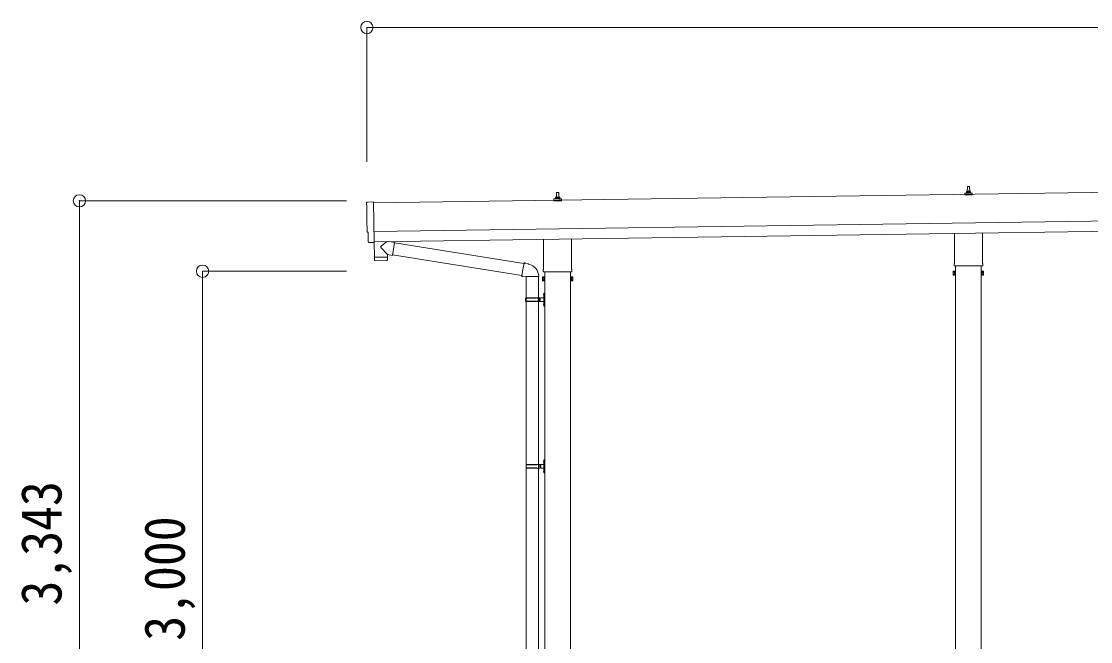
# Model space of a CAD drawing. Units: millimetres at full size, sheet at 1:60. Extents: x -16864 to 16864, y -11640 to 11640.
# Drawn here: x -563 to 4642, y -5898 to -2876 of the extents above; entities that cross this region are included whole.
import ezdxf
from ezdxf.enums import TextEntityAlignment as Align

# ---------------------------------------------------------------- set-up
doc = ezdxf.new("R2010")
doc.units = ezdxf.units.MM
doc.header["$LTSCALE"] = 60
doc.header["$PDMODE"] = 32
doc.header["$PDSIZE"] = 60
for name, color, linetype, lineweight in [('0-2_TEXT1', 4, 'Continuous', 9), ('0-8_TABLE1', 6, 'Continuous', 9), ('0-9_DIM1', 7, 'Continuous', 9)]:
    doc.layers.add(name, color=color, linetype=linetype, lineweight=lineweight)
doc.styles.add('ＭＳ ゴシック', font='')
doc.styles.get('ＭＳ ゴシック').set_extended_font_data('MS Gothic')

msp = doc.modelspace()

# ---------------------------------------------------------------- linework, layer by layer
at = {"layer": '0-2_TEXT1'}
for p, q in [((6687.12, -3681.28), (1151.66, -3760.36)), ((4041.36, -3706.14), (4042.09, -3682.62)), ((4043.09, -3681.64), (4051.64, -3681.64)), ((4052.64, -3682.62), (4053.36, -3706.14)), ((2029.11, -3750.22), (2029.11, -3742.5)), ((2029.49, -3741.72), (2065.23, -3741.72)), ((2029.88, -3741.53), (2036.6, -3739.9)), ((2036.98, -3739.72), (2057.74, -3739.72)), ((2037.36, -3738.93), (2037.36, -3734.72)), ((2038.36, -3734.72), (2056.36, -3734.72)), ((2041.36, -3734.72), (2042.09, -3711.19)), ((2043.09, -3710.22), (2051.64, -3710.22)), ((2052.64, -3711.19), (2053.36, -3734.72)), ((2057.36, -3738.93), (2057.36, -3734.72)), ((2064.85, -3741.53), (2058.13, -3739.9)), ((2065.61, -3750.22), (2065.61, -3742.5)), ((4029.11, -3721.64), (4029.11, -3713.93)), ((4065.61, -3721.64), (4029.11, -3721.64)), ((4029.49, -3713.14), (4065.23, -3713.14)), ((4029.88, -3712.96), (4036.6, -3711.33)), ((4036.98, -3711.14), (4057.74, -3711.14)), ((4037.36, -3710.36), (4037.36, -3706.14)), ((4038.36, -3706.14), (4056.36, -3706.14)), ((4057.36, -3710.36), (4057.36, -3706.14)), ((4064.85, -3712.96), (4058.13, -3711.33)), ((4065.61, -3721.64), (4065.61, -3713.93)), ((2065.61, -3750.22), (2029.11, -3750.22)), ((1153.66, -3900.34), (6689.12, -3821.27)), ((1154.37, -3950.34), (6689.84, -3871.26)), ((1134.79, -3954.39), (1127.87, -3954.13)), ((1978.75, -4084.2), (1978.75, -3938.56)), ((2115.35, -3936.61), (2115.35, -4084.2)), ((3978.75, -4055.63), (3978.75, -3909.99)), ((4115.35, -3908.04), (4115.35, -4055.63)), ((3977.05, -4064.4), (3977.05, -4058.9)), ((4117.05, -4058.9), (4117.05, -4064.4)), ((1977.05, -4092.97), (1977.05, -4087.47)), ((2114.99, -4096.47), (1979.12, -4096.47)), ((1984.55, -4096.47), (1984.55, -7593.97)), ((2109.55, -7593.97), (2109.55, -4096.47)), ((2117.05, -4087.47), (2117.05, -4092.97)), ((3973.05, -4093.9), (3973.81, -4092.59)), ((3973.05, -4093.9), (3973.05, -4110.9)), ((3973.05, -4110.9), (3973.81, -4112.22)), ((3980.05, -4097.5), (3973.81, -4097.5)), ((3980.05, -4107.31), (3973.81, -4107.31)), ((4114.99, -4067.9), (3979.12, -4067.9)), ((3982.55, -4111.6), (3980.05, -4111.6)), ((3984.55, -4067.9), (3984.55, -7593.97)), ((4109.55, -7593.97), (4109.55, -4067.9)), ((4111.55, -4111.6), (4114.05, -4111.6)), ((4114.05, -4097.5), (4120.3, -4097.5)), ((4114.05, -4107.31), (4120.3, -4107.31)), ((4121.05, -4093.9), (4120.3, -4092.59)), ((4121.05, -4110.9), (4120.3, -4112.22)), ((4121.05, -4093.9), (4121.05, -4110.9)), ((1973.05, -4122.47), (1973.81, -4121.16)), ((1973.05, -4122.47), (1973.05, -4139.47)), ((1973.05, -4139.47), (1973.81, -4140.79)), ((1980.05, -4126.07), (1973.81, -4126.07)), ((1980.05, -4135.88), (1973.81, -4135.88)), ((1980.05, -4140.79), (1973.81, -4140.79)), ((1982.55, -4140.17), (1980.05, -4140.17)), ((2111.55, -4140.17), (2114.05, -4140.17)), ((2114.05, -4126.07), (2120.3, -4126.07)), ((2114.05, -4135.88), (2120.3, -4135.88)), ((2114.05, -4140.79), (2120.3, -4140.79)), ((2121.05, -4122.47), (2120.3, -4121.16)), ((2121.05, -4139.47), (2120.3, -4140.79)), ((2121.05, -4122.47), (2121.05, -4139.47)), ((3980.05, -4112.22), (3973.81, -4112.22)), ((4114.05, -4112.22), (4120.3, -4112.22))]:
    msp.add_line(p, q, dxfattribs=at)
for points in [[(1120.04, -3757.37), (1151.58, -3755.27), (1154.41, -3953.11)], [(1124.99, -3951.17), (1124.32, -3904.15), (1123.72, -3904.16)], [(1135.53, -3954.1), (1136.19, -3953.46), (1154.43, -3954.11)], [(3980.05, -4112.22), (3980.05, -4092.59), (3973.81, -4092.59)], [(3980.05, -4111.6), (3980.05, -4093.2), (3982.55, -4093.2)], [(4114.05, -4111.6), (4114.05, -4093.2), (4111.55, -4093.2)], [(4114.05, -4112.22), (4114.05, -4092.59), (4120.3, -4092.59)], [(1980.05, -4140.79), (1980.05, -4121.16), (1973.81, -4121.16)], [(1980.05, -4140.17), (1980.05, -4121.77), (1982.55, -4121.77)], [(2114.05, -4140.17), (2114.05, -4121.77), (2111.55, -4121.77)], [(2114.05, -4140.79), (2114.05, -4121.16), (2120.3, -4121.16)]]:
    msp.add_lwpolyline(points, dxfattribs=at)
for points in [[(3982.55, -4112.9), (3982.55, -4091.9), (3984.55, -4091.9), (3984.55, -4112.9)], [(4111.55, -4112.9), (4111.55, -4091.9), (4109.55, -4091.9), (4109.55, -4112.9)], [(1982.55, -4141.47), (1982.55, -4120.47), (1984.55, -4120.47), (1984.55, -4141.47)], [(2111.55, -4141.47), (2111.55, -4120.47), (2109.55, -4120.47), (2109.55, -4141.47)]]:
    msp.add_lwpolyline(points, close=True, dxfattribs=at)
for centre, radius, start, end in [((4043.09, -3682.64), 1, 90, 178.60509), ((4051.64, -3682.64), 1, 1.39491, 90), ((2030.11, -3742.5), 1, 103.62699, 180), ((2036.36, -3738.93), 1, 283.62699, 0), ((2041.45, -3735.35), 4.13, 90, 171.17633), ((2038.36, -3735.72), 1, 90, 180), ((2043.09, -3711.22), 1, 90, 178.60509), ((2050.7, -3734.72), 4.83, 133.60282, 180), ((2044.03, -3734.72), 4.83, 0, 46.39718), ((2051.64, -3711.22), 1, 1.39491, 90), ((2053.28, -3735.35), 4.13, 8.82367, 90), ((2056.36, -3735.72), 1, 0, 90), ((2058.36, -3738.93), 1, 180, 256.37301), ((2064.61, -3742.5), 1, 0, 76.37301), ((4030.11, -3713.93), 1, 103.62699, 180), ((4036.36, -3710.36), 1, 283.62699, 0), ((4041.45, -3706.78), 4.13, 90, 171.17633), ((4038.36, -3707.14), 1, 90, 180), ((4050.7, -3706.14), 4.83, 133.60282, 180), ((4044.03, -3706.14), 4.83, 0, 46.39718), ((4053.28, -3706.78), 4.13, 8.82367, 90), ((4056.36, -3707.14), 1, 0, 90), ((4058.36, -3710.36), 1, 180, 256.37301), ((4064.61, -3713.93), 1, 0, 76.37301), ((3981.05, -4058.9), 4, 125.09963, 180), ((4113.05, -4058.9), 4, 0, 54.90037), ((1981.05, -4087.47), 4, 125.09963, 180), ((1981.05, -4092.97), 4, 180, 194.47751), ((1981.05, -4092.97), 4, 194.47751, 241.04498), ((2113.05, -4092.97), 4, 298.95502, 345.52249), ((2113.05, -4087.47), 4, 0, 54.90037), ((2113.05, -4092.97), 4, 345.52249, 0), ((3977.4, -4095.04), 4.34, 145.61575, 214.38425), ((3989.3, -4102.4), 16.24, 162.41205, 197.58795), ((3977.4, -4109.76), 4.34, 145.61575, 214.38425), ((3981.05, -4064.4), 4, 180, 194.47751), ((3981.05, -4064.4), 4, 194.47751, 241.04498), ((4113.05, -4064.4), 4, 298.95502, 345.52249), ((4113.05, -4064.4), 4, 345.52249, 0), ((4104.81, -4102.4), 16.24, 342.41205, 17.58795), ((4116.71, -4095.04), 4.34, 325.61575, 34.38425), ((4116.71, -4109.76), 4.34, 325.61575, 34.38425), ((1977.4, -4123.61), 4.34, 145.61575, 214.38425), ((1989.3, -4130.97), 16.24, 162.41205, 197.58795), ((1977.4, -4138.34), 4.34, 145.61575, 214.38425), ((2104.81, -4130.97), 16.24, 342.41205, 17.58795), ((2116.71, -4123.61), 4.34, 325.61575, 34.38425), ((2116.71, -4138.34), 4.34, 325.61575, 34.38425)]:
    msp.add_arc(centre, radius, start, end, dxfattribs=at)
for centre, major_axis, ratio, start_param, end_param in [((1120.24, -3760.37), (-3, -0.04), 0.99863, 4.7647489, 6.2979817), ((-3644.13, -3898.86), (4762.89, 68.04), 0.99863, 6.2686928, 6.2979817), ((1123.65, -3899.76), (-4.41, -0.06), 0.99863, 6.2686928, 7.8539816), ((1127.99, -3951.12), (-2.15, -2.1), 0.9974, 5.5252311, 7.0411395), ((1134.84, -3953.39), (-0.717, -0.7), 0.9974, 0.7579542, 1.5707963)]:
    msp.add_ellipse(centre, major_axis=major_axis, ratio=ratio, start_param=start_param, end_param=end_param, dxfattribs=at)
at = {"layer": '0-8_TABLE1'}
for p, q in [((1119.05, -2906.34), (1119.05, -3560.66)), ((12978.05, -2906.34), (1119.05, -2906.34)), ((-280.95, -3750.68), (1019.75, -3750.68)), ((-280.95, -3750.68), (-280.95, -7093.97)), ((319.05, -4093.97), (1019.75, -4093.97)), ((319.05, -4093.97), (319.05, -7093.97))]:
    msp.add_line(p, q, dxfattribs=at)
for p in [(1119.05, -2906.34), (-280.95, -3750.68), (319.05, -4093.97)]:
    msp.add_point(p, dxfattribs=at)
at = {"layer": '0-9_DIM1'}
for p, q in [((1154.41, -3953.11), (1154.43, -3954.11)), ((1215.82, -3949.46), (1188.17, -3971.97)), ((1253.44, -3953.47), (1227.6, -3949.29)), ((1253.44, -3953.47), (1243.27, -4016.35)), ((1253.14, -3955.3), (1883.49, -4055.66)), ((1218.86, -4012.41), (1187.99, -3979.3)), ((1155.06, -4026.34), (1155.47, -4039.38)), ((1216.05, -4041.47), (1158.51, -4042.29)), ((1159.54, -4025.27), (1159.57, -4026.27)), ((1214.54, -4024.49), (1214.53, -4025.49)), ((1218.86, -4012.41), (1243.27, -4016.35)), ((1218.86, -4012.41), (1219.04, -4024.42)), ((1243.57, -4014.53), (1873.07, -4114.75)), ((1883.81, -4053.84), (1878.28, -4085.2)), ((1883.81, -4053.84), (1884.96, -4051.86)), ((1884.96, -4051.86), (1888.52, -4052.49)), ((1888.52, -4052.49), (1888.93, -4054.83)), ((1903.45, -4057.66), (1905.13, -4059.29)), ((1905.13, -4059.29), (1907.25, -4059.73)), ((1872.75, -4116.57), (1878.28, -4085.2)), ((1872.75, -4116.57), (1873.15, -4118.82)), ((1872.75, -4116.57), (1877.9, -4117.39)), ((1873.15, -4118.82), (1876.71, -4119.45)), ((1876.71, -4119.45), (1877.9, -4117.39)), ((1877.9, -4117.39), (1892.51, -4119.7)), ((1892.51, -4119.7), (1894.71, -4118.72)), ((1955.01, -4119.11), (1893.83, -4119.11)), ((1894.55, -4119.11), (1894.55, -4223.11)), ((1954.55, -4119.11), (1954.55, -4223.11)), ((1978.25, -4205.96), (1980.3, -4206.96)), ((1979.52, -4203.96), (1980.15, -4203.96)), ((1979.52, -4203.96), (1979.52, -4212.26)), ((1979.52, -4212.26), (1980.15, -4212.26)), ((1980.15, -4203.96), (1980.15, -4212.26)), ((1980.15, -4203.96), (1980.55, -4204.36)), ((1980.15, -4212.26), (1980.55, -4211.86)), ((1980.3, -4206.96), (1980.91, -4208.11)), ((1980.55, -4200.11), (1983.55, -4198.61)), ((1980.55, -4200.11), (1980.55, -4232.11)), ((1980.55, -4204.36), (1980.55, -4211.86)), ((1983.55, -4198.61), (1983.55, -4232.11)), ((1983.55, -4198.61), (1984.55, -4198.61)), ((1984.55, -4198.61), (1984.55, -4232.11)), ((1891.55, -4225.11), (1941.89, -4225.11)), ((1891.55, -4239.11), (1941.89, -4239.11)), ((1892.55, -4223.11), (1978.55, -4223.11)), ((1892.55, -4223.11), (1892.55, -4225.11)), ((1892.55, -4241.11), (1892.55, -4239.11)), ((1892.55, -4241.11), (1978.55, -4241.11)), ((1894.55, -4222.89), (1894.55, -5934.97)), ((1951.55, -4223.11), (1951.55, -4227.61)), ((1951.55, -4227.61), (1953.55, -4227.61)), ((1951.55, -4241.11), (1951.55, -4236.61)), ((1951.55, -4236.61), (1953.55, -4236.61)), ((1953.55, -4227.61), (1953.55, -4232.11)), ((1953.55, -4236.61), (1953.55, -4232.11)), ((1954.55, -4222.89), (1954.55, -5934.97)), ((1959.55, -4223.11), (1959.55, -4232.11)), ((1959.55, -4227.61), (1962.55, -4227.61)), ((1959.55, -4241.11), (1959.55, -4232.11)), ((1959.55, -4236.61), (1962.55, -4236.61)), ((1962.55, -4227.61), (1962.55, -4232.11)), ((1962.55, -4236.61), (1962.55, -4232.11)), ((1978.25, -4253.96), (1980.3, -4254.96)), ((1979.52, -4251.96), (1980.15, -4251.96)), ((1979.52, -4251.96), (1979.52, -4260.26)), ((1979.52, -4260.26), (1980.15, -4260.26)), ((1980.15, -4251.96), (1980.15, -4260.26)), ((1980.15, -4251.96), (1980.55, -4252.36)), ((1980.15, -4260.26), (1980.55, -4259.86)), ((1980.3, -4254.96), (1980.91, -4256.11)), ((1980.55, -4264.11), (1980.55, -4232.11)), ((1980.55, -4252.36), (1980.55, -4259.86)), ((1980.55, -4264.11), (1983.55, -4265.61)), ((1983.55, -4265.61), (1983.55, -4232.11)), ((1983.55, -4265.61), (1984.55, -4265.61)), ((1984.55, -4265.61), (1984.55, -4232.11)), ((1894.05, -5036.97), (1944.39, -5036.97)), ((1895.05, -5034.97), (1895.05, -5036.97)), ((1895.05, -5034.97), (1978.55, -5034.97)), ((1954.05, -5034.97), (1954.05, -5039.47)), ((1954.05, -5039.47), (1956.05, -5039.47)), ((1954.05, -5052.97), (1954.05, -5048.47)), ((1954.05, -5048.47), (1956.05, -5048.47)), ((1956.05, -5039.47), (1956.05, -5043.97)), ((1956.05, -5048.47), (1956.05, -5043.97)), ((1962.05, -5034.97), (1962.05, -5043.97)), ((1962.05, -5039.47), (1965.05, -5039.47)), ((1962.05, -5052.97), (1962.05, -5043.97)), ((1962.05, -5048.47), (1965.05, -5048.47)), ((1965.05, -5039.47), (1965.05, -5043.97)), ((1965.05, -5048.47), (1965.05, -5043.97)), ((1978.25, -5017.83), (1980.3, -5018.82)), ((1979.52, -5015.82), (1980.15, -5015.82)), ((1979.52, -5015.82), (1979.52, -5024.12)), ((1979.52, -5024.12), (1980.15, -5024.12)), ((1980.15, -5015.82), (1980.15, -5024.12)), ((1980.15, -5015.82), (1980.55, -5016.22)), ((1980.15, -5024.12), (1980.55, -5023.72)), ((1980.3, -5018.82), (1980.91, -5019.97)), ((1980.55, -5011.97), (1983.55, -5010.47)), ((1980.55, -5011.97), (1980.55, -5043.97)), ((1980.55, -5016.22), (1980.55, -5023.72)), ((1980.55, -5075.97), (1980.55, -5043.97)), ((1983.55, -5010.47), (1983.55, -5043.97)), ((1983.55, -5010.47), (1984.55, -5010.47)), ((1983.55, -5077.47), (1983.55, -5043.97)), ((1984.55, -5010.47), (1984.55, -5043.97)), ((1984.55, -5077.47), (1984.55, -5043.97)), ((1894.05, -5050.97), (1944.39, -5050.97)), ((1895.05, -5052.97), (1895.05, -5050.97)), ((1895.05, -5052.97), (1978.55, -5052.97)), ((1978.25, -5065.83), (1980.3, -5066.82)), ((1979.52, -5063.82), (1980.15, -5063.82)), ((1979.52, -5063.82), (1979.52, -5072.12)), ((1979.52, -5072.12), (1980.15, -5072.12)), ((1980.15, -5063.82), (1980.15, -5072.12)), ((1980.15, -5063.82), (1980.55, -5064.22)), ((1980.15, -5072.12), (1980.55, -5071.72)), ((1980.3, -5066.82), (1980.91, -5067.97)), ((1980.55, -5064.22), (1980.55, -5071.72)), ((1980.55, -5075.97), (1983.55, -5077.47)), ((1983.55, -5077.47), (1984.55, -5077.47))]:
    msp.add_line(p, q, dxfattribs=at)
for points in [[(1154.02, -3954.1), (1155.04, -4025.34), (1219.04, -4024.42)], [(1219.01, -4038.48), (1219.05, -4025.42), (1155.06, -4026.34)], [(1883.81, -4053.84), (1888.93, -4054.83), (1903.45, -4057.66)], [(1978.25, -4210.26), (1980.3, -4209.26), (1980.91, -4208.11)], [(1978.25, -4258.26), (1980.3, -4257.26), (1980.91, -4256.11)], [(1978.25, -5022.12), (1980.3, -5021.12), (1980.91, -5019.97)], [(1978.25, -5070.12), (1980.3, -5069.12), (1980.91, -5067.97)]]:
    msp.add_lwpolyline(points, dxfattribs=at)
for centre, radius, start, end in [((1191.48, -3975.72), 5, 131.47396, 225.79244), ((1158.47, -4039.29), 3, 181.81845, 270.86677), ((1216.01, -4038.47), 3, 270.81845, 359.81845), ((1894.71, -4118.72), 60.3, 359.62495, 78), ((1983.85, -4208.11), 6, 136.21765, 223.78235), ((1940.3, -4232.11), 49.25, 171.82876, 180.00002), ((1940.3, -4232.11), 49.25, 180.00002, 188.17127), ((1941.89, -4223.11), 2, 270, 359.99998), ((1941.89, -4241.11), 2, 0.00005, 90.00004), ((1983.85, -4256.11), 6, 136.21765, 223.78235), ((1978.55, -4221.11), 2, 270, 359.99998), ((1978.55, -4243.11), 2, 0.00005, 90.00004), ((1942.8, -5043.97), 49.25, 171.82876, 180.00002), ((1942.8, -5043.97), 49.25, 180.00002, 188.17127), ((1944.39, -5034.97), 2, 270, 359.99998), ((1983.85, -5019.97), 6, 136.21765, 223.78235), ((1978.55, -5032.97), 2, 270, 359.99998), ((1944.39, -5052.97), 2, 0.00005, 90.00004), ((1983.85, -5067.97), 6, 136.21765, 223.78235), ((1978.55, -5054.97), 2, 0.00005, 90.00004)]:
    msp.add_arc(centre, radius, start, end, dxfattribs=at)

# ---------------------------------------------------------------- texts
at = {"layer": '0-8_TABLE1', "color": 7, "style": 'ＭＳ ゴシック', "width": 0.9}
for s, p in [('3,343', (-308.45, -5722.33)), ('3,000', (291.55, -5893.97))]:
    msp.add_text(s, height=197.9, rotation=90, dxfattribs=at).set_placement(p, align=Align.BOTTOM_LEFT)

doc.saveas('drawing.dxf')
